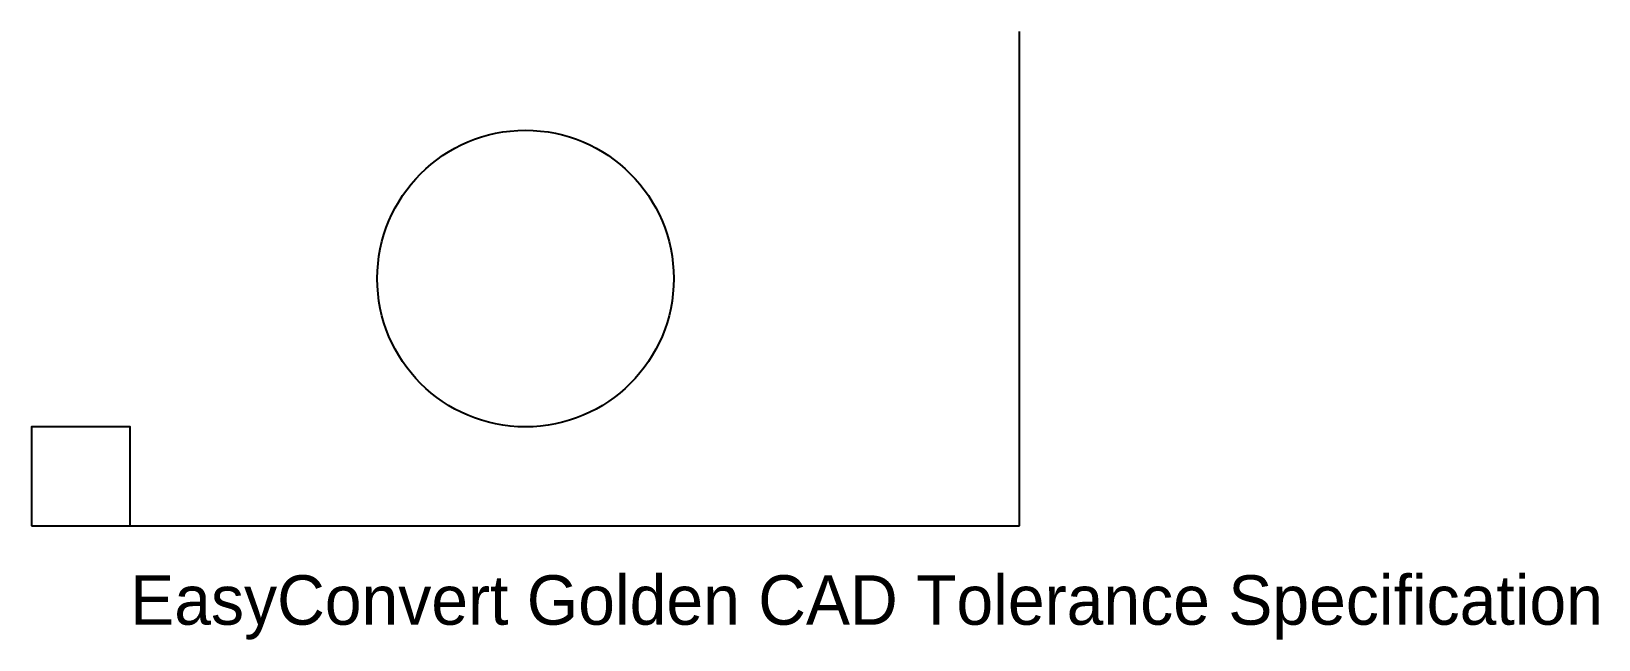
# Model space of a CAD drawing. Extents: x 0 to 159, y -12 to 50.
import ezdxf

# ---------------------------------------------------------------- set-up
doc = ezdxf.new("R2010")
doc.units = 0
doc.layers.add('ANNOTATIONS', color=3, linetype='Continuous')
doc.layers.add('STRUCTURAL_CONTOUR', color=1, linetype='Continuous')

msp = doc.modelspace()

# ---------------------------------------------------------------- linework, layer by layer
at = {"layer": 'STRUCTURAL_CONTOUR'}
for p, q in [((100, 0), (100, 50)), ((0, 0), (100, 0))]:
    msp.add_line(p, q, dxfattribs=at)
msp.add_circle((50, 25), 15, dxfattribs=at)
msp.add_3dface([(0, 0), (10, 0), (10, 10), (0, 10)], dxfattribs=at)

# ---------------------------------------------------------------- texts
at = {"layer": 'ANNOTATIONS'}
msp.add_text('EasyConvert Golden CAD Tolerance Specification', height=5, dxfattribs=at).set_placement((10, -10))

doc.saveas('drawing.dxf')
